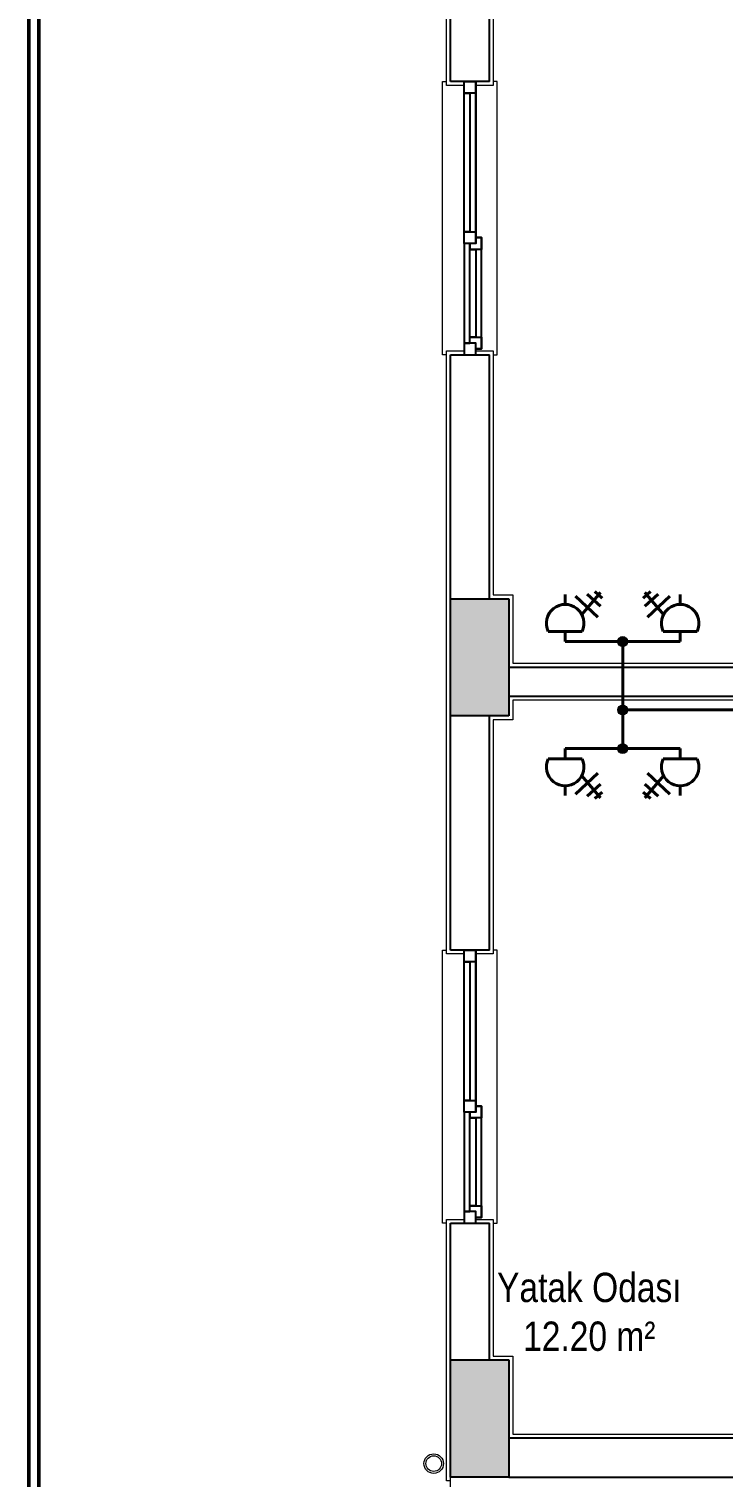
# Model space of a CAD drawing. Header units: metres. Extents: x 134072 to 172200, y 35728 to 38066.
# Drawn here: x 148134 to 148490, y 36184 to 36926 of the extents above; entities that cross this region are included whole.
import ezdxf

# ---------------------------------------------------------------- set-up
doc = ezdxf.new("R2010")
doc.units = ezdxf.units.M
for name, color, linetype, lineweight in [('Cizgi 20', 175, 'Continuous', 20), ('m_kuvvetliakım', 1, 'Continuous', 40), ('SEMBOL', 140, 'Continuous', 20), ('sıva', 145, 'Continuous', 5), ('Tarama 13', 221, 'Continuous', 13), ('Yagmur olugu', 201, 'Continuous', 15)]:
    doc.layers.add(name, color=color, linetype=linetype, lineweight=lineweight)
for name, color, linetype in [('den', 156, 'Continuous'), ('duvaR', 52, 'Continuous'), ('Kolon', 175, 'Continuous'), ('pencere', 28, 'Continuous'), ('yazı', 7, 'Continuous')]:
    doc.layers.add(name, color=color, linetype=linetype)
doc.styles.add('omr', font='ARIALN.TTF', dxfattribs={"height": 20})

# ---------------------------------------------------------------- blocks, each defined once
blk = doc.blocks.new('m-priz')
at = {"layer": 'm_kuvvetliakım'}
for p, q in [((0, 13.86), (0, 18.84)), ((16.71, 7.38), (5.34, 18.11)), ((8.54, 8.68), (18.17, 19.93)), ((18.17, 13), (11.25, 19.06)), ((19.05, 17.1), (15.28, 20.4)), ((8.65, 0), (-8.65, 0))]:
    blk.add_line(p, q, dxfattribs=at)
blk.add_arc((0, 4.23), 9.63, 333.94212, 206.05788, dxfattribs=at)

msp = doc.modelspace()

# ---------------------------------------------------------------- hatches: boundary and pattern name
at = {"layer": 'SEMBOL'}
for points in [[(148436.26, 36612.11, -1), (148441.37, 36612.11, -1)], [(148436.26, 36577.06, -1), (148441.37, 36577.06, -1)], [(148436.26, 36557.25, 1), (148441.37, 36557.25, 1)]]:
    msp.add_hatch(color=1, dxfattribs=at).paths.add_polyline_path(points)
at = {"layer": 'Tarama 13'}
h = msp.add_hatch(dxfattribs=at)
h.set_pattern_fill('ANSI33,_O', color=256, scale=2)
h.set_pattern_definition([(45, (123036.863, 22063.553), (-8.980256, 8.980256), []), (45, (123045.843, 22063.553), (-8.980256, 8.980256), [6.35, -3.175])])
h.paths.add_polyline_path([(148380.5, 37659.06), (148350.5, 37659.06), (148350.5, 37599.06), (148380.5, 37599.06)])
h.paths.add_polyline_path([(148835.5, 37659.06), (148805.5, 37659.06), (148805.5, 37599.06), (148835.5, 37599.06)])
h.paths.add_polyline_path([(149180.5, 37784.06), (149155.5, 37784.06), (149155.5, 37609.06), (149180.5, 37609.06)])
h.paths.add_polyline_path([(149795.5, 37784.06), (149770.5, 37784.06), (149770.5, 37609.06), (149795.5, 37609.06)])
h.paths.add_polyline_path([(149795.5, 37329.06), (149765.5, 37329.06), (149765.5, 37269.06), (149795.5, 37269.06)])
h.paths.add_polyline_path([(149795.5, 37084.06), (149770.5, 37084.06), (149770.5, 37009.06), (149795.5, 37009.06)])
h.paths.add_polyline_path([(149180.5, 37084.06), (149155.5, 37084.06), (149155.5, 37009.06), (149180.5, 37009.06)])
h.paths.add_polyline_path([(149180.5, 37294.06), (148950.5, 37294.06), (148950.5, 37269.06), (149180.5, 37269.06)])
h.paths.add_polyline_path([(148835.5, 37084.06), (148660.5, 37084.06), (148660.5, 37059.06), (148835.5, 37059.06)])
h.paths.add_polyline_path([(148380.5, 37119.06), (148350.5, 37119.06), (148350.5, 37059.06), (148380.5, 37059.06)])
h.paths.add_polyline_path([(149180.5, 36859.06), (149155.5, 36859.06), (149155.5, 36784.06), (149180.5, 36784.06)])
h.paths.add_polyline_path([(149180.5, 36599.06), (149150.5, 36599.06), (149150.5, 36539.06), (149180.5, 36539.06)])
h.paths.add_polyline_path([(149180.5, 36259.06), (149155.5, 36259.06), (149155.5, 36084.06), (149180.5, 36084.06)])
h.paths.add_polyline_path([(148710.5, 36214.06), (148650.5, 36214.06), (148650.5, 36184.06), (148710.5, 36184.06)])
h.paths.add_polyline_path([(148380.5, 36244.06), (148350.5, 36244.06), (148350.5, 36184.06), (148380.5, 36184.06)])
h.paths.add_polyline_path([(148380.5, 36634.06), (148350.5, 36634.06), (148350.5, 36574.06), (148380.5, 36574.06)])
h.paths.add_polyline_path([(148710.5, 36599.06), (148650.5, 36599.06), (148650.5, 36569.06), (148710.5, 36569.06)])
h.paths.add_polyline_path([(149795.5, 36599.06), (149765.5, 36599.06), (149765.5, 36539.06), (149795.5, 36539.06)])
h.paths.add_polyline_path([(149795.5, 36259.06), (149770.5, 36259.06), (149770.5, 36084.06), (149795.5, 36084.06)])
h.paths.add_polyline_path([(150175.5, 36114.06), (150115.5, 36114.06), (150115.5, 36084.06), (150175.5, 36084.06)])
h.paths.add_polyline_path([(150145.5, 36599.06), (150115.5, 36599.06), (150115.5, 36539.06), (150145.5, 36539.06)])
h.paths.add_polyline_path([(150275.5, 36809.06), (150100.5, 36809.06), (150100.5, 36784.06), (150275.5, 36784.06)])
h.paths.add_polyline_path([(149795.5, 36859.06), (149770.5, 36859.06), (149770.5, 36784.06), (149795.5, 36784.06)])
h.paths.add_polyline_path([(150665.5, 36114.06), (150605.5, 36114.06), (150605.5, 36084.06), (150665.5, 36084.06)])
h.paths.add_polyline_path([(150765.5, 36599.06), (150640.5, 36599.06), (150640.5, 36574.06), (150765.5, 36574.06)])
h.paths.add_polyline_path([(150765.5, 36964.06), (150735.5, 36964.06), (150735.5, 36904.06), (150765.5, 36904.06)])
h.paths.add_polyline_path([(150765.5, 37294.06), (150640.5, 37294.06), (150640.5, 37269.06), (150765.5, 37269.06)])
h.paths.add_polyline_path([(150145.5, 37329.06), (150115.5, 37329.06), (150115.5, 37269.06), (150145.5, 37269.06)])
h.paths.add_polyline_path([(150275.5, 37084.06), (150100.5, 37084.06), (150100.5, 37059.06), (150275.5, 37059.06)])
h.paths.add_polyline_path([(150665.5, 37784.06), (150605.5, 37784.06), (150605.5, 37754.06), (150665.5, 37754.06)])
h.paths.add_polyline_path([(150175.5, 37784.06), (150115.5, 37784.06), (150115.5, 37754.06), (150175.5, 37754.06)])

# ---------------------------------------------------------------- linework, layer by layer
at = {"lineweight": 50}
for p, q in [((148134.45, 37981.42, 127785.85), (148134.45, 35933.91, 127785.85)), ((148139.45, 37976.42, 127785.85), (148139.45, 35938.91, 127785.85))]:
    msp.add_line(p, q, dxfattribs=at)
at = {"layer": 'Cizgi 20'}
msp.add_lwpolyline([(149155.5, 36084.06), (148710.5, 36084.06), (148710.5, 36034.06), (148350.5, 36034.06), (148350.5, 36184.06)], dxfattribs=at)
at = {"layer": 'den', "lineweight": 5}
for points in [[(148348.5, 36759.06), (148346.5, 36759.06), (148346.5, 36899.06), (148348.5, 36899.06)], [(148372.5, 36759.06), (148374.5, 36759.06), (148374.5, 36899.06), (148372.5, 36899.06)], [(148348.5, 36314.06), (148346.5, 36314.06), (148346.5, 36454.06), (148348.5, 36454.06)], [(148372.5, 36314.06), (148374.5, 36314.06), (148374.5, 36454.06), (148372.5, 36454.06)]]:
    msp.add_lwpolyline(points, dxfattribs=at)
at = {"layer": 'duvaR'}
for p, q in [((148350.5, 36899.06), (148350.5, 37059.06)), ((148370.5, 36899.06), (148370.5, 37059.06)), ((148370.5, 36899.06), (148350.5, 36899.06)), ((148350.5, 36634.06), (148350.5, 36759.06)), ((148350.5, 36759.06), (148370.5, 36759.06)), ((148370.5, 36634.06), (148370.5, 36759.06)), ((148380.5, 36599.06), (148650.5, 36599.06)), ((148380.5, 36584.06), (148650.5, 36584.06)), ((148350.5, 36454.06), (148350.5, 36574.06)), ((148370.5, 36454.06), (148370.5, 36574.06)), ((148370.5, 36454.06), (148350.5, 36454.06)), ((148350.5, 36244.06), (148350.5, 36314.06)), ((148350.5, 36314.06), (148370.5, 36314.06)), ((148370.5, 36244.06), (148370.5, 36314.06)), ((148380.5, 36204.06), (148650.5, 36204.06)), ((148380.5, 36184.06), (148650.5, 36184.06))]:
    msp.add_line(p, q, dxfattribs=at)
at = {"layer": 'Kolon'}
for p, q in [((148350.5, 36634.06), (148380.5, 36634.06)), ((148350.5, 36574.06), (148350.5, 36634.06)), ((148380.5, 36634.06), (148380.5, 36574.06)), ((148380.5, 36574.06), (148350.5, 36574.06)), ((148350.5, 36184.06), (148350.5, 36244.06)), ((148350.5, 36244.06), (148380.5, 36244.06)), ((148380.5, 36244.06), (148380.5, 36184.06)), ((148380.5, 36184.06), (148350.5, 36184.06))]:
    msp.add_line(p, q, dxfattribs=at)
at = {"layer": 'm_kuvvetliakım'}
for p, q in [((148409.33, 36612.11), (148409.33, 36617.32)), ((148468.3, 36612.11), (148468.3, 36617.32)), ((148438.82, 36612.11), (148409.33, 36612.11)), ((148438.82, 36612.11), (148438.82, 36609.56)), ((148438.82, 36612.11), (148438.82, 36606.06)), ((148438.82, 36612.11), (148438.82, 36609.56)), ((148438.82, 36612.11), (148438.82, 36606.06)), ((148438.82, 36612.11), (148468.3, 36612.11)), ((148438.82, 36606.06), (148438.82, 36577.06)), ((148643.5, 36577.06), (148438.82, 36577.06)), ((148438.82, 36557.25), (148438.82, 36577.06)), ((148438.82, 36557.25), (148409.33, 36557.25)), ((148409.33, 36557.25), (148409.33, 36552.04)), ((148438.82, 36557.25), (148468.3, 36557.25)), ((148468.3, 36557.25), (148468.3, 36552.04))]:
    msp.add_line(p, q, dxfattribs=at)
at = {"layer": 'pencere'}
for points in [[(148363.5, 36816.06), (148357.5, 36816.06), (148357.5, 36899.06), (148363.5, 36899.06), (148363.5, 36893.06), (148357.5, 36893.06), (148360.5, 36893.06), (148360.5, 36822.06), (148357.5, 36822.06), (148363.5, 36822.06), (148363.5, 36816.06), (148363.5, 36899.06), (148363.5, 36819.06), (148366.5, 36819.06), (148366.5, 36813.06), (148360.5, 36813.06), (148360.5, 36816.06), (148357.5, 36816.06), (148357.5, 36759.06), (148363.5, 36759.06), (148363.5, 36765.06), (148357.5, 36765.06), (148360.5, 36765.06), (148360.5, 36816.06), (148360.5, 36813.06), (148363.5, 36813.06), (148363.5, 36768.06), (148360.5, 36768.06), (148366.5, 36768.06), (148366.5, 36762.06), (148363.5, 36762.06), (148366.5, 36762.06), (148366.5, 36819.06), (148363.5, 36819.06)], [(148363.5, 36371.06), (148357.5, 36371.06), (148357.5, 36454.06), (148363.5, 36454.06), (148363.5, 36448.06), (148357.5, 36448.06), (148360.5, 36448.06), (148360.5, 36377.06), (148357.5, 36377.06), (148363.5, 36377.06), (148363.5, 36371.06), (148363.5, 36454.06), (148363.5, 36374.06), (148366.5, 36374.06), (148366.5, 36368.06), (148360.5, 36368.06), (148360.5, 36371.06), (148357.5, 36371.06), (148357.5, 36314.06), (148363.5, 36314.06), (148363.5, 36320.06), (148357.5, 36320.06), (148360.5, 36320.06), (148360.5, 36371.06), (148360.5, 36368.06), (148363.5, 36368.06), (148363.5, 36323.06), (148360.5, 36323.06), (148366.5, 36323.06), (148366.5, 36317.06), (148363.5, 36317.06), (148366.5, 36317.06), (148366.5, 36374.06), (148363.5, 36374.06)]]:
    msp.add_lwpolyline(points, dxfattribs=at)
at = {"layer": 'SEMBOL', "color": 1}
for centre in [(148438.82, 36612.11), (148438.82, 36577.06), (148438.82, 36557.25)]:
    msp.add_circle(centre, 2.55, dxfattribs=at)
at = {"layer": 'sıva'}
for p, q in [((148372.5, 37057.06), (148372.5, 36897.06)), ((148372.5, 36897.06), (148363.5, 36897.06)), ((148363.5, 36316.06), (148372.5, 36316.06)), ((148372.5, 36316.06), (148372.5, 36246.06)), ((148372.5, 36246.06), (148382.5, 36246.06)), ((148382.5, 36246.06), (148382.5, 36206.06)), ((148382.5, 36206.06), (148648.5, 36206.06))]:
    msp.add_line(p, q, dxfattribs=at)
for points in [[(148357.5, 36897.06), (148348.5, 36897.06), (148348.5, 37059.06), (148348.5, 37119.06), (148348.5, 37271.06), (148357.5, 37271.06)], [(148357.5, 36452.06), (148348.5, 36452.06), (148348.5, 36574.06), (148348.5, 36634.06), (148348.5, 36761.06), (148357.5, 36761.06)], [(148363.5, 36761.06), (148372.5, 36761.06), (148372.5, 36636.06), (148382.5, 36636.06), (148382.5, 36601.06), (148648.5, 36601.06), (148693.5, 36601.06), (148693.5, 36616.06)], [(148693.5, 36557.06), (148693.5, 36557.06), (148693.5, 36567.06), (148648.5, 36567.06), (148648.5, 36582.06), (148382.5, 36582.06), (148382.5, 36572.06), (148372.5, 36572.06), (148372.5, 36452.06), (148363.5, 36452.06)], [(148350.5, 36182.06), (148348.5, 36182.06), (148348.5, 36244.06), (148348.5, 36316.06), (148357.5, 36316.06)]]:
    msp.add_lwpolyline(points, dxfattribs=at)
at = {"layer": 'Yagmur olugu'}
for radius in [5, 4]:
    msp.add_circle((148341.94, 36190.95), radius, dxfattribs=at)

# ---------------------------------------------------------------- block references
at = {"layer": 'm_kuvvetliakım'}
msp.add_blockref('m-priz', (148409.33, 36617.32), dxfattribs=at)
at = {"layer": 'm_kuvvetliakım', "xscale": -1}
msp.add_blockref('m-priz', (148468.3, 36617.32), dxfattribs=at)
at = {"layer": 'm_kuvvetliakım', "xscale": -1, "rotation": 180}
msp.add_blockref('m-priz', (148409.33, 36552.04), dxfattribs=at)
at = {"layer": 'm_kuvvetliakım', "rotation": 180}
msp.add_blockref('m-priz', (148468.3, 36552.04), dxfattribs=at)

# ---------------------------------------------------------------- texts
at = {"layer": 'yazı', "lineweight": 20, "insert": (148421.71, 36288.72), "char_height": 15, "width": 139.1913, "attachment_point": 2, "style": 'omr'}
msp.add_mtext('Yatak Odası\\P12.20 m²', dxfattribs=at)

doc.saveas('drawing.dxf')
